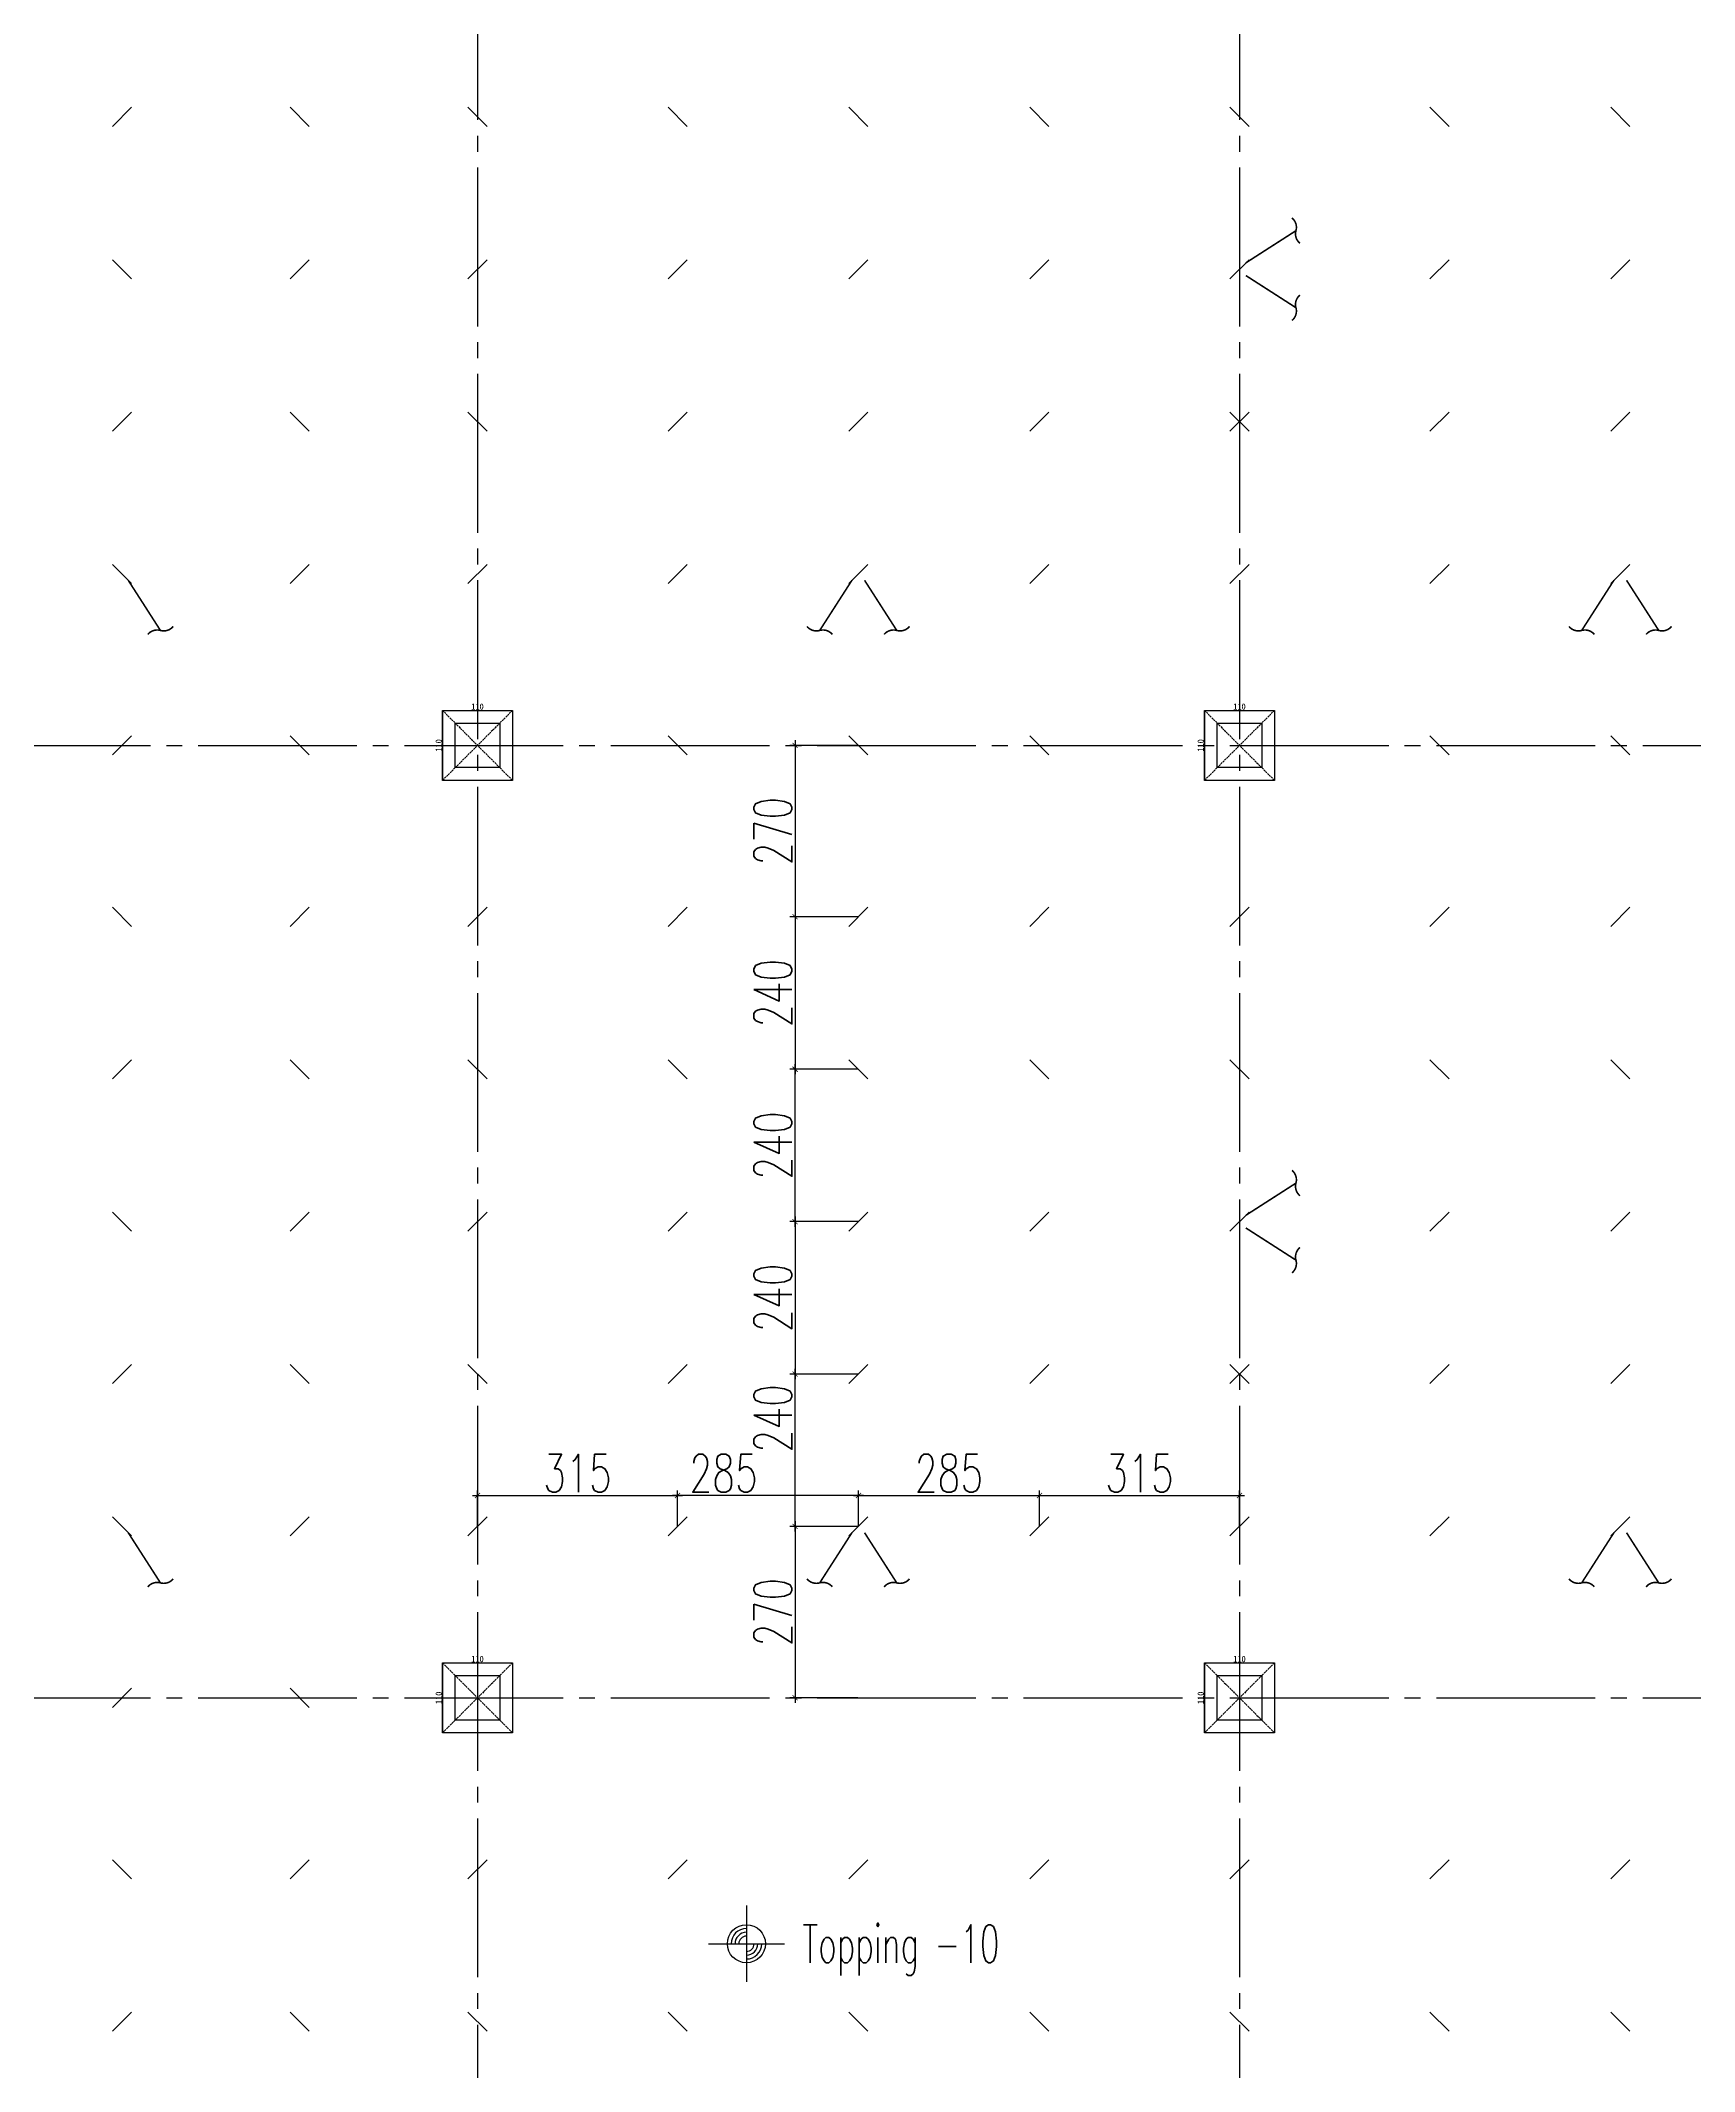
# Model space of a CAD drawing. Header units: millimetres. Extents: x -960 to 39633, y -720 to 12125.
# Drawn here: x 12032 to 14636, y 2412 to 5610 of the extents above; entities that cross this region are included whole.
import ezdxf
from ezdxf.enums import TextEntityAlignment as Align

# ---------------------------------------------------------------- set-up
doc = ezdxf.new("R2010")
doc.units = ezdxf.units.MM
doc.header["$LTSCALE"] = 100
for name, pattern in [('X-S-FAB-L05$0$COL-CEN-LIN', [3.25, 2.5, -0.25, 0.25, -0.25]), ('X-S-FAB-L05$0$DASHED', [0.75, 0.5, -0.25]), ('X-S-FAB-L05$0$HIDDEN', [0.4, 0.3, -0.1])]:
    doc.linetypes.add(name, pattern=pattern)
for name, color, linetype in [('0-xref', 7, 'Continuous'), ('X-S-FAB-L05$0$0-DIM-INT', 8, 'Continuous'), ('X-S-FAB-L05$0$0-DIM-TXT', 8, 'Continuous'), ('X-S-FAB-L05$0$BEAM', 8, 'Continuous'), ('X-S-FAB-L05$0$BLOCK', 8, 'Continuous'), ('X-S-FAB-L05$0$BR-D', 8, 'X-S-FAB-L05$0$DASHED'), ('X-S-FAB-L05$0$CCL', 8, 'X-S-FAB-L05$0$COL-CEN-LIN'), ('X-S-FAB-L05$0$COL', 8, 'Continuous'), ('X-S-FAB-L05$0$COL-S', 8, 'Continuous'), ('X-S-FAB-L05$0$S-鋼柱', 8, 'Continuous'), ('X-S-FAB-L05$0$斜撐', 8, 'Continuous'), ('X-S-FAB-L05$0$高程', 8, 'Continuous')]:
    doc.layers.add(name, color=color, linetype=linetype)
doc.layers.add('X-S-FAB-L05$0$XREF', color=8, linetype='Continuous', lineweight=0)
doc.styles.add('X-S-FAB-L05$0$CHINA', font='simplex.shx', dxfattribs={"width": 0.75, "bigfont": 'chineset.shx'})
doc.styles.add('X-S-FAB-L05$0$DIM', font='', dxfattribs={"width": 0.8})
doc.styles.add('X-S-FAB-L05$0$DimStyUse', font='romans.shx', dxfattribs={"width": 0.7})
doc.styles.get('X-S-FAB-L05$0$DIM').set_extended_font_data('MingLiU')
doc.dimstyles.new('X-S-FAB-L05$0$JJP_005_defpoint', dxfattribs={"dimtxt": 20, "dimasz": 0.5, "dimexe": 0.5, "dimexo": 0.5, "dimgap": 0.5, "dimtad": 1, "dimdsep": 46, "dimtxsty": 'X-S-FAB-L05$0$DIM', "dimblk": 'X-S-FAB-L05$0$_None', "dimcen": 10, "dimclrd": 256, "dimclre": 256, "dimclrt": 256, "dimadec": 0, "dimazin": 0, "dimtfac": 1, "dimtix": 1, "dimtmove": 2, "dimatfit": 3, "dimldrblk": 'X-S-FAB-L05$0$_None', "dimfxl": 0.5, "dimtolj": 1, "dimtzin": 0, "dimarcsym": 0})
doc.dimstyles.new('X-S-FAB-L05$0$SLASHM', dxfattribs={"dimtxt": 25, "dimasz": 8, "dimexe": 8, "dimexo": 0, "dimgap": 5, "dimtad": 1, "dimdsep": 46, "dimtxsty": 'X-S-FAB-L05$0$DimStyUse', "dimblk": 'X-S-FAB-L05$0$_ArchTick', "dimcen": 10, "dimdle": 8, "dimclrt": 2, "dimazin": 0, "dimtfac": 1, "dimtix": 1, "dimtmove": 2, "dimatfit": 3, "dimfxl": 10, "dimtolj": 1, "dimarcsym": 0})

# ---------------------------------------------------------------- blocks, each defined once
blk = doc.blocks.new('*D173')
at = {"layer": 'DefPoints', "lineweight": -2, "transparency": 16777216}
blk.add_line((0, 0), (110, 0), dxfattribs=at)
at = {"layer": 'DefPoints', "color": 0, "transparency": 16777216}
for p in [(0, 0), (110, 0), (110, 0)]:
    blk.add_point(p, dxfattribs=at)
at = {"layer": 'DefPoints', "transparency": 16777216, "insert": (55, 6.1), "char_height": 10, "attachment_point": 5, "style": 'X-S-FAB-L05$0$DIM'}
blk.add_mtext('\\A1;110', dxfattribs=at)
blk = doc.blocks.new('X-S-FAB-L05$0$_None')
blk = doc.blocks.new('*D174')
at = {"layer": 'DefPoints', "lineweight": -2, "transparency": 16777216}
blk.add_line((0, 0), (0, -110), dxfattribs=at)
at = {"layer": 'DefPoints', "color": 0, "transparency": 16777216}
for p in [(0, 0), (0, -110), (0, -110)]:
    blk.add_point(p, dxfattribs=at)
at = {"layer": 'DefPoints', "transparency": 16777216, "insert": (-6.1, -55), "char_height": 10, "attachment_point": 5, "rotation": 90, "style": 'X-S-FAB-L05$0$DIM'}
blk.add_mtext('\\A1;110', dxfattribs=at)
blk = doc.blocks.new('X-S-FAB-L05$0$斜撐')
at = {"layer": 'X-S-FAB-L05$0$BR-D', "const_width": 0.5}
blk.add_lwpolyline([(962.11, 215.55, -0.296213), (957.95, 215.19, 0.299957), (953.75, 214.85, 0.006918)], format="xyb", dxfattribs=at)
at = {"layer": 'X-S-FAB-L05$0$BR-D', "linetype": 'ByBlock', "const_width": 0.5}
blk.add_lwpolyline([(964.37, 197.57), (957.95, 215.19)], dxfattribs=at)
blk = doc.blocks.new('X-S-FAB-L05$0$SC1')
at = {"layer": 'DefPoints'}
blk.add_line((27925, 8342.1), (27955, 8312.1), dxfattribs=at)
blk = doc.blocks.new('X-S-FAB-L05$0$VC(C)')
at = {"layer": 'X-S-FAB-L05$0$S-鋼柱', "rotation": 90}
for p in [(20487.1, -22450), (20767.1, -22690), (21047.1, -22690), (21362.1, -22690), (21646.7, -22690), (21931.7, -22690), (22247.1, -22690), (22562.1, -22690), (22846.7, -22690), (20487.1, -22930), (21362.1, -22930), (21646.7, -22930), (21931.7, -22930), (22247.1, -22930), (22562.1, -22930), (22846.7, -22930), (20767.1, -23170), (21047.1, -23170), (21362.1, -23170), (21646.7, -23170), (21931.7, -23170), (22247.1, -23170), (22562.1, -23170), (22846.7, -23170), (20487.1, -23440), (20767.1, -23710), (21047.1, -23710), (21362.1, -23710), (21646.7, -23710), (21931.7, -23710), (22247.1, -23710), (22562.1, -23710), (22846.7, -23710), (20487.1, -23950), (20767.1, -24190), (21047.1, -24190), (21362.1, -24190), (21646.7, -24190), (21931.7, -24190), (22247.1, -24190), (22562.1, -24190), (22846.7, -24190), (20487.1, -24430), (21362.1, -24430), (21646.7, -24430), (21931.7, -24430), (22247.1, -24430), (22562.1, -24430), (22846.7, -24430), (20767.1, -24670), (21047.1, -24670), (21362.1, -24670), (21646.7, -24670), (21931.7, -24670), (22247.1, -24670), (22562.1, -24670), (22846.7, -24670), (20487.1, -24940), (20767.1, -25210), (21047.1, -25210), (21362.1, -25210), (21646.7, -25210), (21931.7, -25210), (22247.1, -25210), (22562.1, -25210), (22846.7, -25210), (20487.1, -25450)]:
    blk.add_blockref('X-S-FAB-L05$0$SC1', p, dxfattribs=at)
at = {"layer": 'X-S-FAB-L05$0$S-鋼柱'}
for p in [(-15500, -2837.1), (-15220, -2837.1), (-14905, -2837.1), (-14620.4, -2837.1), (-14335.4, -2837.1), (-14020, -2837.1), (-13705, -2837.1), (-13420.4, -2837.1), (-15780, -3077.1), (-15500, -3317.1), (-15220, -3317.1), (-14020, -3317.1), (-15780, -3557.1), (-15500, -3827.1), (-14905, -3827.1), (-14620.4, -3827.1), (-14335.4, -3827.1), (-13705, -3827.1), (-13420.4, -3827.1), (-15780, -4097.1), (-15500, -4337.1), (-15220, -4337.1), (-14905, -4337.1), (-14620.4, -4337.1), (-14335.4, -4337.1), (-14020, -4337.1), (-13705, -4337.1), (-13420.4, -4337.1), (-15780, -4577.1), (-15500, -4817.1), (-15220, -4817.1), (-14020, -4817.1), (-15780, -5057.1), (-15500, -5327.1), (-15780, -5597.1), (-15500, -5837.1), (-15220, -5837.1), (-14905, -5837.1), (-14620.4, -5837.1), (-14335.4, -5837.1), (-14020, -5837.1), (-13705, -5837.1), (-13420.4, -5837.1)]:
    blk.add_blockref('X-S-FAB-L05$0$SC1', p, dxfattribs=at)
at = {"layer": 'X-S-FAB-L05$0$斜撐'}
for p, xscale, yscale, zscale, rotation in [((11907.4, 9747.2), 5.000000000000002, 5.000000000000002, 5.000000000000002, 282.6853631040207), ((11907.4, 752.8), -5, 5, 5, 257.3146368959793), ((16657.2, 6782.6), 5, 5, 5, 192.6853631040206), ((8822.4, 6782.6), -4.999999999999998, 5, 5, 167.3146368959794), ((17816.8, 6782.6), 5.000000000000001, 5.000000000000001, 5.000000000000001, 192.6853631040205), ((10022.4, 6782.6), -4.999999999999998, 5, 5, 167.3146368959794), ((19016.8, 6782.6), 5.000000000000001, 5.000000000000001, 5.000000000000001, 192.6853631040205), ((11907.4, 8247.2), 5.000000000000002, 5.000000000000002, 5.000000000000002, 282.6853631040207), ((11907.4, -747.2), -5, 5, 5, 257.3146368959793), ((16657.2, 5282.6), 5, 5, 5, 192.6853631040206), ((8822.4, 5282.6), -4.999999999999998, 5, 5, 167.3146368959794), ((17816.8, 5282.6), 5.000000000000001, 5.000000000000001, 5.000000000000001, 192.6853631040205), ((10022.4, 5282.6), -4.999999999999998, 5, 5, 167.3146368959794), ((19016.8, 5282.6), 5.000000000000001, 5.000000000000001, 5.000000000000001, 192.6853631040205)]:
    blk.add_blockref('X-S-FAB-L05$0$斜撐', p, dxfattribs=dict(at, xscale=xscale, yscale=yscale, zscale=zscale, rotation=rotation))
blk = doc.blocks.new('X-S-FAB-L05$0$_ArchTick')
at = {"color": 0, "linetype": 'ByBlock', "const_width": 0.15}
blk.add_lwpolyline([(-0.5, -0.5), (0.5, 0.5)], dxfattribs=at)
blk = doc.blocks.new('*D186')
at = {"layer": 'DefPoints', "color": 0, "lineweight": -2, "transparency": 16777216}
for p, q in [((13319.2, 4500), (13212.1, 4500)), ((13220.1, 4508), (13220.1, 4222)), ((13319.2, 4230), (13212.1, 4230))]:
    blk.add_line(p, q, dxfattribs=at)
at = {"layer": 'DefPoints', "color": 0, "transparency": 16777216}
for p in [(13319.2, 4500), (13220.1, 4230), (13319.2, 4230)]:
    blk.add_point(p, dxfattribs=at)
at = {"layer": 'DefPoints', "color": 0, "lineweight": -2, "transparency": 16777216, "xscale": 8, "yscale": 8, "zscale": 8}
for p, rotation in [((13220.1, 4500), 90), ((13220.1, 4230), 270)]:
    blk.add_blockref('X-S-FAB-L05$0$_ArchTick', p, dxfattribs=dict(at, rotation=rotation))
at = {"layer": 'DefPoints', "color": 2, "transparency": 16777216, "insert": (13185.1, 4365), "char_height": 60, "attachment_point": 5, "rotation": 90, "style": 'X-S-FAB-L05$0$DimStyUse'}
blk.add_mtext('\\A1;270', dxfattribs=at)
blk = doc.blocks.new('*D187')
at = {"layer": 'DefPoints', "color": 0, "lineweight": -2, "transparency": 16777216}
for p, q in [((13319.6, 4230), (13212.1, 4230)), ((13220.1, 4238), (13220.1, 3982)), ((13319.2, 3990), (13212.1, 3990))]:
    blk.add_line(p, q, dxfattribs=at)
at = {"layer": 'DefPoints', "color": 0, "transparency": 16777216}
for p in [(13319.6, 4230), (13220.1, 3990), (13319.2, 3990)]:
    blk.add_point(p, dxfattribs=at)
at = {"layer": 'DefPoints', "color": 0, "lineweight": -2, "transparency": 16777216, "xscale": 8, "yscale": 8, "zscale": 8}
for p, rotation in [((13220.1, 4230), 90), ((13220.1, 3990), 270)]:
    blk.add_blockref('X-S-FAB-L05$0$_ArchTick', p, dxfattribs=dict(at, rotation=rotation))
at = {"layer": 'DefPoints', "color": 2, "transparency": 16777216, "insert": (13185.1, 4110), "char_height": 60, "attachment_point": 5, "rotation": 90, "style": 'X-S-FAB-L05$0$DimStyUse'}
blk.add_mtext('\\A1;240', dxfattribs=at)
blk = doc.blocks.new('*D188')
at = {"layer": 'DefPoints', "color": 0, "lineweight": -2, "transparency": 16777216}
for p, q in [((13220.1, 3742), (13220.1, 3998)), ((13319.2, 3990), (13212.1, 3990)), ((13319.6, 3750), (13212.1, 3750))]:
    blk.add_line(p, q, dxfattribs=at)
at = {"layer": 'DefPoints', "color": 0, "transparency": 16777216}
for p in [(13220.1, 3990), (13319.2, 3990), (13319.6, 3750)]:
    blk.add_point(p, dxfattribs=at)
at = {"layer": 'DefPoints', "color": 0, "lineweight": -2, "transparency": 16777216, "xscale": 8, "yscale": 8, "zscale": 8}
for p, rotation in [((13220.1, 3990), 90), ((13220.1, 3750), 270)]:
    blk.add_blockref('X-S-FAB-L05$0$_ArchTick', p, dxfattribs=dict(at, rotation=rotation))
at = {"layer": 'DefPoints', "color": 2, "transparency": 16777216, "insert": (13185.1, 3870), "char_height": 60, "attachment_point": 5, "rotation": 90, "style": 'X-S-FAB-L05$0$DimStyUse'}
blk.add_mtext('\\A1;240', dxfattribs=at)
blk = doc.blocks.new('*D189')
at = {"layer": 'DefPoints', "color": 0, "lineweight": -2, "transparency": 16777216}
for p, q in [((13319.6, 3750), (13212.1, 3750)), ((13220.1, 3758), (13220.1, 3502)), ((13319.2, 3510), (13212.1, 3510))]:
    blk.add_line(p, q, dxfattribs=at)
at = {"layer": 'DefPoints', "color": 0, "transparency": 16777216}
for p in [(13319.6, 3750), (13220.1, 3510), (13319.2, 3510)]:
    blk.add_point(p, dxfattribs=at)
at = {"layer": 'DefPoints', "color": 0, "lineweight": -2, "transparency": 16777216, "xscale": 8, "yscale": 8, "zscale": 8}
for p, rotation in [((13220.1, 3750), 90), ((13220.1, 3510), 270)]:
    blk.add_blockref('X-S-FAB-L05$0$_ArchTick', p, dxfattribs=dict(at, rotation=rotation))
at = {"layer": 'DefPoints', "color": 2, "transparency": 16777216, "insert": (13185.1, 3630), "char_height": 60, "attachment_point": 5, "rotation": 90, "style": 'X-S-FAB-L05$0$DimStyUse'}
blk.add_mtext('\\A1;240', dxfattribs=at)
blk = doc.blocks.new('*D190')
at = {"layer": 'DefPoints', "color": 0, "lineweight": -2, "transparency": 16777216}
for p, q in [((13319.2, 3510), (13212.1, 3510)), ((13220.1, 3262), (13220.1, 3518)), ((13319.6, 3270), (13212.1, 3270))]:
    blk.add_line(p, q, dxfattribs=at)
at = {"layer": 'DefPoints', "color": 0, "transparency": 16777216}
for p in [(13220.1, 3510), (13319.2, 3510), (13319.6, 3270)]:
    blk.add_point(p, dxfattribs=at)
at = {"layer": 'DefPoints', "color": 0, "lineweight": -2, "transparency": 16777216, "xscale": 8, "yscale": 8, "zscale": 8}
for p, rotation in [((13220.1, 3510), 90), ((13220.1, 3270), 270)]:
    blk.add_blockref('X-S-FAB-L05$0$_ArchTick', p, dxfattribs=dict(at, rotation=rotation))
at = {"layer": 'DefPoints', "color": 2, "transparency": 16777216, "insert": (13185.1, 3440), "char_height": 60, "attachment_point": 5, "rotation": 90, "style": 'X-S-FAB-L05$0$DimStyUse'}
blk.add_mtext('\\A1;240', dxfattribs=at)
blk = doc.blocks.new('*D191')
at = {"layer": 'DefPoints', "color": 0, "lineweight": -2, "transparency": 16777216}
for p, q in [((13319.6, 3270), (13212.1, 3270)), ((13220.1, 3278), (13220.1, 2992)), ((13319.2, 3000), (13212.1, 3000))]:
    blk.add_line(p, q, dxfattribs=at)
at = {"layer": 'DefPoints', "color": 0, "transparency": 16777216}
for p in [(13319.6, 3270), (13220.1, 3000), (13319.2, 3000)]:
    blk.add_point(p, dxfattribs=at)
at = {"layer": 'DefPoints', "color": 0, "lineweight": -2, "transparency": 16777216, "xscale": 8, "yscale": 8, "zscale": 8}
for p, rotation in [((13220.1, 3270), 90), ((13220.1, 3000), 270)]:
    blk.add_blockref('X-S-FAB-L05$0$_ArchTick', p, dxfattribs=dict(at, rotation=rotation))
at = {"layer": 'DefPoints', "color": 2, "transparency": 16777216, "insert": (13185.1, 3135), "char_height": 60, "attachment_point": 5, "rotation": 90, "style": 'X-S-FAB-L05$0$DimStyUse'}
blk.add_mtext('\\A1;270', dxfattribs=at)
blk = doc.blocks.new('*D192')
at = {"layer": 'DefPoints', "color": 0, "lineweight": -2, "transparency": 16777216}
for p, q in [((12720, 3270.4), (12720, 3326.7)), ((13035, 3270.4), (13035, 3326.7)), ((12712, 3318.7), (13043, 3318.7))]:
    blk.add_line(p, q, dxfattribs=at)
at = {"layer": 'DefPoints', "color": 0, "transparency": 16777216}
for p in [(13035, 3318.7), (12720, 3270.4), (13035, 3270.4)]:
    blk.add_point(p, dxfattribs=at)
at = {"layer": 'DefPoints', "color": 0, "lineweight": -2, "transparency": 16777216, "xscale": 8, "yscale": 8, "zscale": 8, "rotation": 180}
blk.add_blockref('X-S-FAB-L05$0$_ArchTick', (12720, 3318.7), dxfattribs=at)
at = {"layer": 'DefPoints', "color": 0, "lineweight": -2, "transparency": 16777216, "xscale": 8, "yscale": 8, "zscale": 8}
blk.add_blockref('X-S-FAB-L05$0$_ArchTick', (13035, 3318.7), dxfattribs=at)
at = {"layer": 'DefPoints', "color": 2, "transparency": 16777216, "insert": (12877.5, 3353.7), "char_height": 60, "attachment_point": 5, "style": 'X-S-FAB-L05$0$DimStyUse'}
blk.add_mtext('\\A1;315', dxfattribs=at)
blk = doc.blocks.new('*D193')
at = {"layer": 'DefPoints', "color": 0, "lineweight": -2, "transparency": 16777216}
for p, q in [((13035, 3270.4), (13035, 3326.7)), ((13320, 3270.4), (13320, 3326.7)), ((13328, 3318.7), (13027, 3318.7))]:
    blk.add_line(p, q, dxfattribs=at)
at = {"layer": 'DefPoints', "color": 0, "transparency": 16777216}
for p in [(13035, 3318.7), (13035, 3270.4), (13320, 3270.4)]:
    blk.add_point(p, dxfattribs=at)
at = {"layer": 'DefPoints', "color": 0, "lineweight": -2, "transparency": 16777216, "xscale": 8, "yscale": 8, "zscale": 8, "rotation": 180}
blk.add_blockref('X-S-FAB-L05$0$_ArchTick', (13035, 3318.7), dxfattribs=at)
at = {"layer": 'DefPoints', "color": 0, "lineweight": -2, "transparency": 16777216, "xscale": 8, "yscale": 8, "zscale": 8}
blk.add_blockref('X-S-FAB-L05$0$_ArchTick', (13320, 3318.7), dxfattribs=at)
at = {"layer": 'DefPoints', "color": 2, "transparency": 16777216, "insert": (13107.5, 3353.7), "char_height": 60, "attachment_point": 5, "style": 'X-S-FAB-L05$0$DimStyUse'}
blk.add_mtext('\\A1;285', dxfattribs=at)
blk = doc.blocks.new('*D194')
at = {"layer": 'DefPoints', "color": 0, "lineweight": -2, "transparency": 16777216}
for p, q in [((13320, 3270.4), (13320, 3326.7)), ((13605, 3270.4), (13605, 3326.7)), ((13312, 3318.7), (13613, 3318.7))]:
    blk.add_line(p, q, dxfattribs=at)
at = {"layer": 'DefPoints', "color": 0, "transparency": 16777216}
for p in [(13605, 3318.7), (13320, 3270.4), (13605, 3270.4)]:
    blk.add_point(p, dxfattribs=at)
at = {"layer": 'DefPoints', "color": 0, "lineweight": -2, "transparency": 16777216, "xscale": 8, "yscale": 8, "zscale": 8, "rotation": 180}
blk.add_blockref('X-S-FAB-L05$0$_ArchTick', (13320, 3318.7), dxfattribs=at)
at = {"layer": 'DefPoints', "color": 0, "lineweight": -2, "transparency": 16777216, "xscale": 8, "yscale": 8, "zscale": 8}
blk.add_blockref('X-S-FAB-L05$0$_ArchTick', (13605, 3318.7), dxfattribs=at)
at = {"layer": 'DefPoints', "color": 2, "transparency": 16777216, "insert": (13462.5, 3353.7), "char_height": 60, "attachment_point": 5, "style": 'X-S-FAB-L05$0$DimStyUse'}
blk.add_mtext('\\A1;285', dxfattribs=at)
blk = doc.blocks.new('*D195')
at = {"layer": 'DefPoints', "color": 0, "lineweight": -2, "transparency": 16777216}
for p, q in [((13605, 3270.4), (13605, 3326.7)), ((13920, 3270.4), (13920, 3326.7)), ((13597, 3318.7), (13928, 3318.7))]:
    blk.add_line(p, q, dxfattribs=at)
at = {"layer": 'DefPoints', "color": 0, "transparency": 16777216}
for p in [(13920, 3318.7), (13605, 3270.4), (13920, 3270.4)]:
    blk.add_point(p, dxfattribs=at)
at = {"layer": 'DefPoints', "color": 0, "lineweight": -2, "transparency": 16777216, "xscale": 8, "yscale": 8, "zscale": 8, "rotation": 180}
blk.add_blockref('X-S-FAB-L05$0$_ArchTick', (13605, 3318.7), dxfattribs=at)
at = {"layer": 'DefPoints', "color": 0, "lineweight": -2, "transparency": 16777216, "xscale": 8, "yscale": 8, "zscale": 8}
blk.add_blockref('X-S-FAB-L05$0$_ArchTick', (13920, 3318.7), dxfattribs=at)
at = {"layer": 'DefPoints', "color": 2, "transparency": 16777216, "insert": (13762.5, 3353.7), "char_height": 60, "attachment_point": 5, "style": 'X-S-FAB-L05$0$DimStyUse'}
blk.add_mtext('\\A1;315', dxfattribs=at)
blk = doc.blocks.new('X-S-FAB-L05$0$A$C5E0A759A')
at = {"layer": 'X-S-FAB-L05$0$0-DIM-INT'}
for p, q in [((75, 105, -2689.4), (75, 45, -2689.4)), ((45, 75, -2689.4), (105, 75, -2689.4))]:
    blk.add_line(p, q, dxfattribs=at)
blk.add_circle((75, 75, -2689.4), 15, dxfattribs=at)
at = {"layer": 'X-S-FAB-L05$0$0-DIM-INT', "color": 4}
for radius, start, end in [(12, 90, 180), (9, 90, 180), (6, 90, 180), (12, 270, 0), (9, 270, 0), (6, 270, 0)]:
    blk.add_arc((75, 75, -2689.4), radius, start, end, dxfattribs=at)
at = {"layer": 'X-S-FAB-L05$0$0-DIM-TXT', "style": 'X-S-FAB-L05$0$CHINA', "width": 0.75}
blk.add_attdef('HIG', text='', height=40, dxfattribs=at).set_placement((119.1, 75, -2689.4), align=Align.MIDDLE_LEFT)
blk = doc.blocks.new('*U58')
at = {"layer": 'DefPoints', "linetype": 'X-S-FAB-L05$0$HIDDEN', "ltscale": 0.1}
for p, q in [((110, 0), (0, -110)), ((0, 0), (110, -110))]:
    blk.add_line(p, q, dxfattribs=at)
at = {"layer": 'X-S-FAB-L05$0$COL', "ltscale": 0.1}
blk.add_lwpolyline([(0, 0), (110, 0), (110, -110), (0, -110)], close=True, dxfattribs=at)
at = {"layer": 'DefPoints'}
dim = blk.add_linear_dim(base=(0, -110), p1=(0, 0), p2=(0, -110), angle=90, dimstyle='X-S-FAB-L05$0$JJP_005_defpoint', override={"dimtxt": 10}, dxfattribs=at)
dim.commit()
dim.dimension.update_dxf_attribs({"geometry": '*D174', "text_midpoint": (-6.067, -55)})
dim = blk.add_linear_dim(base=(110, 0), p1=(0, 0), p2=(110, 0), dimstyle='X-S-FAB-L05$0$JJP_005_defpoint', override={"dimtxt": 10}, dxfattribs=at)
dim.commit()
dim.dimension.update_dxf_attribs({"geometry": '*D173', "text_midpoint": (55, 6.067)})
blk = doc.blocks.new('X-S-FAB-L05$0$FAB2-L05')
at = {"layer": 'X-S-FAB-L05$0$CCL'}
for p, q in [((-13440, 11005), (-13440, 0)), ((-12240, 11005), (-12240, 0)), ((-26880, 5220), (1210, 5220)), ((-26880, 3720), (1210, 3720))]:
    blk.add_line(p, q, dxfattribs=at)
at = {"layer": 'X-S-FAB-L05$0$COL-S'}
for points in [[(-13475, 5255), (-13405, 5255), (-13405, 5185), (-13475, 5185)], [(-12275, 5255), (-12205, 5255), (-12205, 5185), (-12275, 5185)], [(-13475, 3755), (-13405, 3755), (-13405, 3685), (-13475, 3685)], [(-12275, 3755), (-12205, 3755), (-12205, 3685), (-12275, 3685)]]:
    blk.add_lwpolyline(points, close=True, dxfattribs=at)
at = {"layer": 'X-S-FAB-L05$0$BEAM'}
for p in [(-13495, 5275), (-12295, 5275), (-13495, 3775), (-12295, 3775)]:
    blk.add_blockref('*U58', p, dxfattribs=at)
blk = doc.blocks.new('X-S-FAB-L05')
at = {"layer": 'X-S-FAB-L05$0$COL-S'}
for points in [[(12685, 4535), (12755, 4535), (12755, 4465), (12685, 4465)], [(13885, 4535), (13955, 4535), (13955, 4465), (13885, 4465)], [(12685, 3035), (12755, 3035), (12755, 2965), (12685, 2965)], [(13885, 3035), (13955, 3035), (13955, 2965), (13885, 2965)]]:
    blk.add_lwpolyline(points, close=True, dxfattribs=at)
at = {"layer": 'X-S-FAB-L05$0$BEAM'}
for p in [(12665, 4555), (13865, 4555), (12665, 3055), (13865, 3055)]:
    blk.add_blockref('*U58', p, dxfattribs=at)
at = {"layer": 'X-S-FAB-L05$0$BLOCK'}
blk.add_blockref('X-S-FAB-L05$0$FAB2-L05', (26160, -720), dxfattribs=at)
at = {"layer": 'X-S-FAB-L05$0$XREF'}
blk.add_blockref('X-S-FAB-L05$0$VC(C)', (0, 0), dxfattribs=at)
at = {"layer": 'X-S-FAB-L05$0$高程'}
ref = blk.add_blockref('X-S-FAB-L05$0$A$C5E0A759A', (12993.525, 2462.714, 5378.8), dxfattribs=dict(at, xscale=2, yscale=2, zscale=2))
ref.add_attrib('HIG', 'Topping -10', dxfattribs={"layer": 'X-S-FAB-L05$0$0-DIM-TXT', "height": 60, "style": 'X-S-FAB-L05$0$CHINA', "width": 0.6}).set_placement((13231.777, 2612.715), align=Align.MIDDLE_LEFT)
at = {"layer": 'DefPoints'}
for base, p1, p2, angle, picture, middle in [((13220.105, 4230), (13319.2, 4500), (13319.2, 4230), 90, '*D186', (13185.105, 4365)), ((13220.105, 3990), (13319.6, 4230), (13319.2, 3990), 90, '*D187', (13185.105, 4110)), ((13220.105, 3990), (13319.6, 3750), (13319.2, 3990), 270, '*D188', (13185.105, 3870)), ((13220.105, 3510), (13319.6, 3750), (13319.2, 3510), 90, '*D189', (13185.105, 3630)), ((13605, 3318.691), (13320, 3270.4), (13605, 3270.4), 0, '*D194', (13462.5, 3353.691)), ((13220.105, 3000), (13319.6, 3270), (13319.2, 3000), 90, '*D191', (13185.105, 3135))]:
    dim = blk.add_linear_dim(base=base, p1=p1, p2=p2, angle=angle, dimstyle='X-S-FAB-L05$0$SLASHM', override={"dimtxt": 60, "dimasz": 8, "dimexe": 8, "dimexo": 0, "dimgap": 5, "dimdle": 8}, dxfattribs=at)
    dim.commit()
    dim.dimension.update_dxf_attribs({"geometry": picture, "text_midpoint": middle})
for base, p1, p2, angle, override, picture, middle in [((13220.105, 3510), (13319.6, 3270), (13319.2, 3510), 270, {"dimtxt": 60}, '*D190', (13185.105, 3440)), ((13035, 3318.691), (13320, 3270.4), (13035, 3270.4), 180, {"dimtxt": 60, "dimtad": 3}, '*D193', (13107.5, 3353.691))]:
    dim = blk.add_linear_dim(base=base, p1=p1, p2=p2, angle=angle, dimstyle='X-S-FAB-L05$0$SLASHM', override=override, dxfattribs=at)
    dim.commit()
    dim.dimension.update_dxf_attribs({"geometry": picture, "text_midpoint": middle, "dimtype": 160})
for base, p1, p2, override, picture, middle in [((13035, 3318.691), (12720, 3270.4), (13035, 3270.4), {"dimtxt": 60, "dimasz": 8, "dimexe": 8, "dimexo": 0, "dimgap": 5, "dimdle": 8}, '*D192', (12877.5, 3353.691)), ((13920, 3318.691), (13605, 3270.4), (13920, 3270.4), {"dimtxt": 60}, '*D195', (13762.5, 3353.691))]:
    dim = blk.add_linear_dim(base=base, p1=p1, p2=p2, dimstyle='X-S-FAB-L05$0$SLASHM', override=override, dxfattribs=at)
    dim.commit()
    dim.dimension.update_dxf_attribs({"geometry": picture, "text_midpoint": middle})

msp = doc.modelspace()

# ---------------------------------------------------------------- block references
at = {"layer": '0-xref'}
msp.add_blockref('X-S-FAB-L05', (0, 0), dxfattribs=at)

doc.saveas('drawing.dxf')
